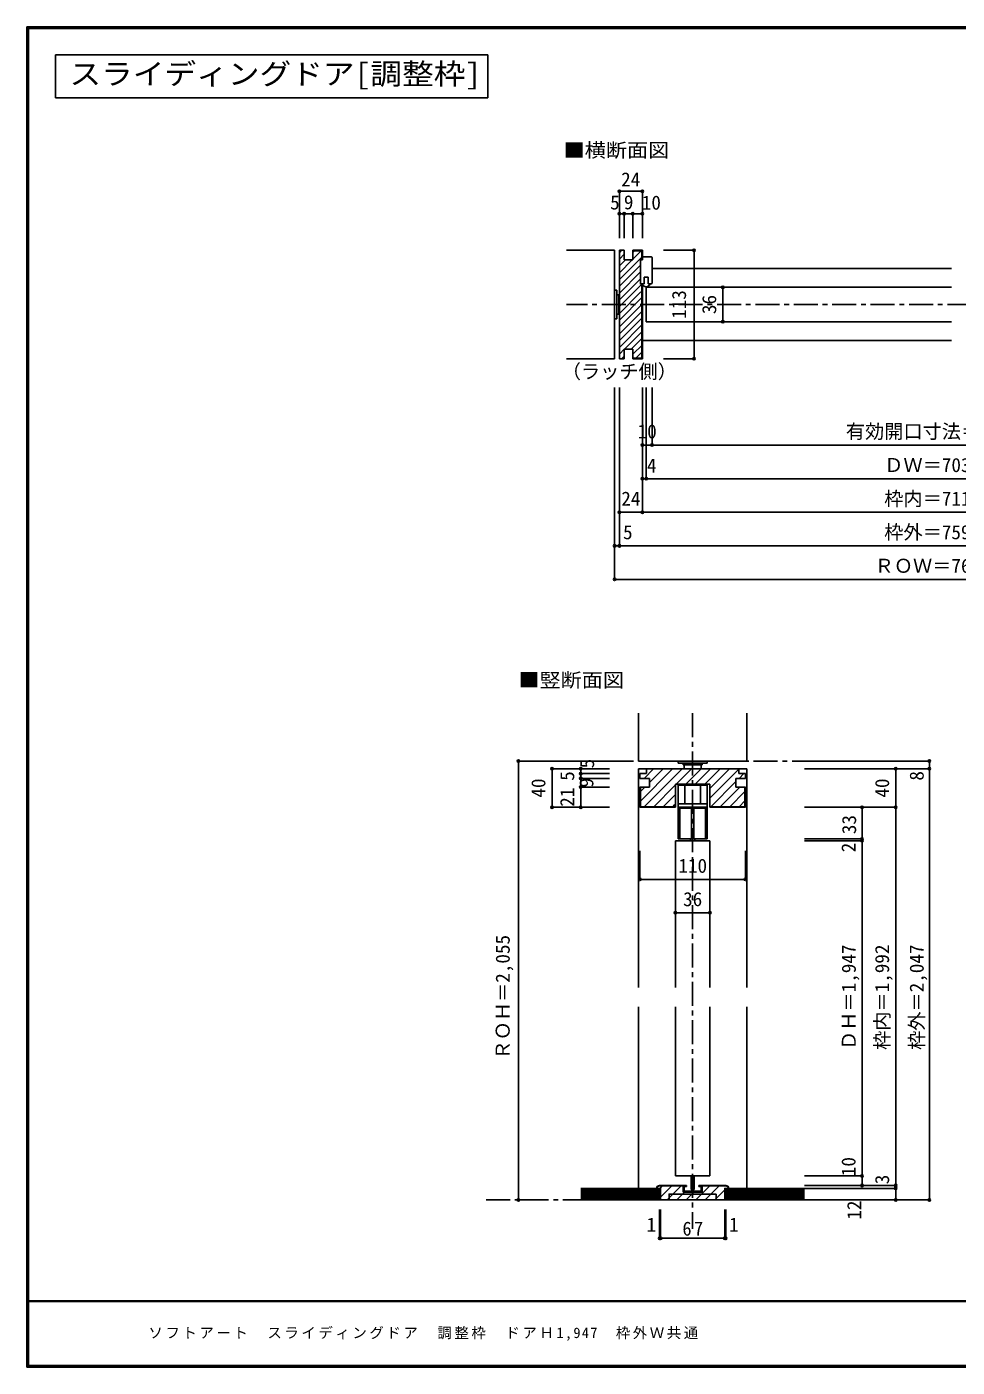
# Model space of a CAD drawing. Units: millimetres at full size, sheet at 1:5; details may follow other scales. Extents: x -973 to 977, y -718 to 696.
# Drawn here: x -973 to -4, y -701 to 696 of the extents above; entities that cross this region are included whole.
import ezdxf
from ezdxf.enums import TextEntityAlignment as Align

# ---------------------------------------------------------------- set-up
doc = ezdxf.new("R2010")
doc.units = ezdxf.units.MM
doc.header["$LTSCALE"] = 5
doc.header["$PDMODE"] = 32
doc.header["$PDSIZE"] = 2.5
doc.linetypes.add('CHAIN1', pattern=[8, 5, -1, 1, -1])
for name, color, linetype in [('0-1_通り芯', 4, 'CHAIN1'), ('0-3_仕上げ', 7, 'Continuous'), ('0-4_枠', 3, 'Continuous'), ('0-6_扉', 6, 'Continuous'), ('0-7_金物', 7, 'Continuous'), ('0-8_戸当り', 7, 'Continuous'), ('0-A_文字', 3, 'Continuous'), ('0-B_寸法', 7, 'Continuous'), ('0-C_ハッチ', 4, 'Continuous'), ('F-1_枠', 6, 'Continuous'), ('F-A_文字', 7, 'Continuous')]:
    doc.layers.add(name, color=color, linetype=linetype)
doc.styles.add('ＭＳ ゴシック', font='')
doc.styles.get('ＭＳ ゴシック').set_extended_font_data('MS Gothic')

msp = doc.modelspace()

# ---------------------------------------------------------------- linework, layer by layer
at = {"layer": '0-1_通り芯'}
for p, q in [((410.506, 406.5), (-411.2, 406.5)), ((-279.847, -19.328), (-279.847, -556.5)), ((-366.347, -69.328), (-336.847, -69.328)), ((-336.347, -69.328), (-33.347, -69.328)), ((-494.909, -526.5), (-101.925, -526.5))]:
    msp.add_line(p, q, dxfattribs=at)
at = {"layer": '0-3_仕上げ'}
for p, q in [((-411.2, 463), (-361.2, 463)), ((-361.2, 463), (-361.2, 350)), ((-411.2, 350), (-361.2, 350)), ((-336.347, -19.328), (-336.347, -69.328)), ((-223.347, -19.328), (-223.347, -69.328)), ((-336.347, -69.328), (-223.347, -69.328)), ((-396.347, -516), (-314.347, -516)), ((-163.347, -516), (-245.347, -516)), ((-396.347, -517.5), (-314.347, -517.5)), ((-396.347, -519), (-314.347, -519)), ((-396.347, -520.5), (-314.347, -520.5)), ((-396.347, -522), (-314.347, -522)), ((-396.347, -523.5), (-314.347, -523.5)), ((-396.347, -525), (-314.347, -525)), ((-163.347, -517.5), (-245.347, -517.5)), ((-163.347, -519), (-245.347, -519)), ((-163.347, -520.5), (-245.347, -520.5)), ((-163.347, -522), (-245.347, -522)), ((-163.347, -523.5), (-245.347, -523.5)), ((-163.347, -525), (-245.347, -525))]:
    msp.add_line(p, q, dxfattribs=at)
at = {"layer": '0-3_仕上げ', "color": 2}
for p, q in [((-396.347, -514.5), (-314.347, -514.5)), ((-314.347, -526.5), (-314.347, -514.5)), ((-245.347, -526.5), (-245.347, -514.5)), ((-163.347, -514.5), (-245.347, -514.5)), ((-396.347, -526.5), (-314.347, -526.5)), ((-163.347, -526.5), (-245.347, -526.5))]:
    msp.add_line(p, q, dxfattribs=at)
at = {"layer": '0-4_枠'}
for p, q in [((-356.2, 463), (-356.2, 350)), ((-356.2, 463), (-351.2, 463)), ((-351.2, 453), (-351.2, 463)), ((-342.2, 453), (-342.2, 463)), ((-342.2, 463), (-332.2, 463)), ((-342.2, 462.5), (-332.7, 462.5)), ((-332.7, 453.5), (-332.7, 462.5)), ((-332.2, 453.5), (-332.2, 463)), ((-351.2, 453), (-342.2, 453)), ((-334.2, 453.5), (-332.2, 453.5)), ((-334.2, 427.5), (-334.2, 453.5)), ((-334.2, 427.5), (-332.2, 427.5)), ((-332.7, 427.5), (-332.7, 350.5)), ((-332.2, 427.5), (-332.2, 350)), ((-356.2, 350), (-351.2, 350)), ((-351.2, 360), (-351.2, 350)), ((-351.2, 360), (-342.2, 360)), ((-342.2, 360), (-342.2, 350)), ((-342.2, 350.5), (-332.7, 350.5)), ((-342.2, 350), (-332.2, 350)), ((-334.847, -82.328), (-327.847, -82.328)), ((-334.847, -87.328), (-334.847, -82.328)), ((-327.847, -82.328), (-327.847, -77.328)), ((-231.847, -77.328), (-327.847, -77.328)), ((-231.847, -82.328), (-231.847, -77.328)), ((-224.847, -82.328), (-231.847, -82.328)), ((-224.847, -87.328), (-224.847, -82.328)), ((-334.847, -87.328), (-324.847, -87.328)), ((-324.847, -96.328), (-334.847, -96.328)), ((-334.847, -96.328), (-334.847, -117.328)), ((-334.347, -96.328), (-334.347, -116.828)), ((-324.847, -87.328), (-324.847, -96.328)), ((-297.847, -93.328), (-261.847, -93.328)), ((-297.847, -93.328), (-297.847, -117.328)), ((-261.847, -93.328), (-261.847, -117.328)), ((-224.847, -87.328), (-234.847, -87.328)), ((-234.847, -87.328), (-234.847, -96.328)), ((-234.847, -96.328), (-224.847, -96.328)), ((-225.347, -96.328), (-225.347, -116.828)), ((-224.847, -96.328), (-224.847, -117.328)), ((-297.847, -117.328), (-334.847, -117.328)), ((-297.847, -116.828), (-334.347, -116.828)), ((-261.847, -116.828), (-225.347, -116.828)), ((-261.847, -117.328), (-224.847, -117.328)), ((-313.347, -514.5), (-317.347, -514.5)), ((-314.347, -511.5), (-289.847, -511.5)), ((-314.347, -512), (-289.847, -512)), ((-313.347, -526.5), (-313.347, -514.5)), ((-289.847, -511.941), (-289.847, -518.5)), ((-269.847, -511.5), (-245.347, -511.5)), ((-269.847, -518.5), (-269.847, -511.941)), ((-269.847, -512), (-245.347, -512)), ((-246.347, -526.5), (-313.347, -526.5)), ((-289.847, -518.5), (-269.847, -518.5)), ((-255.347, -526.5), (-255.347, -520.5))]:
    msp.add_line(p, q, dxfattribs=at)
at = {"layer": '0-4_枠', "color": 4}
for p, q in [((-10.347, 444), (-322.2, 444)), ((-10.347, 369), (-332.2, 369)), ((-327.847, -77.328), (-336.347, -77.328)), ((-336.347, -77.328), (-336.347, -305.25)), ((-231.847, -77.328), (-223.347, -77.328)), ((-223.347, -77.328), (-223.347, -305.25)), ((-336.347, -325.25), (-336.347, -514.5)), ((-223.347, -325.25), (-223.347, -514.5))]:
    msp.add_line(p, q, dxfattribs=at)
at = {"layer": '0-4_枠'}
for points in [[(-246.347, -526.5), (-246.347, -514.5), (-242.347, -514.5)], [(-304.347, -526.5), (-304.347, -520.5), (-255.347, -520.5)]]:
    msp.add_lwpolyline(points, dxfattribs=at)
for centre, radius, start, end in [((-314.347, -514.5), 3, 90, 180), ((-314.347, -514.5), 2.5, 90, 180), ((-245.347, -514.5), 3, 0, 90), ((-245.347, -514.5), 2.5, 0, 90)]:
    msp.add_arc(centre, radius, start, end, dxfattribs=at)
at = {"layer": '0-6_扉'}
for p, q in [((-328.2, 424.5), (-328.2, 388.5)), ((-10.347, 424.5), (-328.2, 424.5)), ((-10.347, 388.5), (-328.2, 388.5)), ((-297.847, -152.328), (-261.847, -152.328)), ((-297.847, -152.328), (-297.847, -305.25)), ((-261.847, -152.328), (-261.847, -305.25)), ((-297.847, -325.25), (-297.847, -501.5)), ((-261.847, -325.25), (-261.847, -501.5)), ((-297.847, -501.5), (-261.847, -501.5))]:
    msp.add_line(p, q, dxfattribs=at)
at = {"layer": '0-7_金物'}
for p, q in [((-361.2, 421.5), (-361.2, 391.5)), ((-361.2, 421.5), (-358.7, 421.5)), ((-358.7, 421.5), (-358.7, 391.5)), ((-358.7, 416.5), (-356.7, 416.5)), ((-356.7, 416.5), (-356.7, 396.5)), ((-356.7, 415.5), (-356.2, 415.5)), ((-361.2, 391.5), (-358.7, 391.5)), ((-358.7, 396.5), (-356.7, 396.5)), ((-356.7, 397.5), (-356.2, 397.5)), ((-294.847, -69.328), (-294.847, -71.328)), ((-294.847, -69.328), (-264.847, -69.328)), ((-264.847, -69.328), (-264.847, -71.328)), ((-294.847, -71.328), (-264.847, -71.328)), ((-289.847, -71.328), (-289.847, -73.328)), ((-289.847, -73.328), (-269.847, -73.328)), ((-288.847, -73.328), (-288.847, -77.328)), ((-270.847, -77.328), (-270.847, -73.328)), ((-269.847, -71.328), (-269.847, -73.328)), ((-294.847, -94.539), (-294.847, -150.328)), ((-288.13, -94.539), (-288.13, -113.749)), ((-271.564, -94.539), (-271.564, -113.749)), ((-294.847, -113.749), (-264.847, -113.749)), ((-294.847, -117.328), (-264.847, -117.328)), ((-293.147, -118.337), (-293.147, -150.328)), ((-280.962, -118.337), (-280.962, -150.328)), ((-278.732, -118.337), (-278.732, -150.328)), ((-294.847, -150.328), (-264.847, -150.328)), ((-281.965, -150.328), (-281.965, -152.243)), ((-277.729, -150.328), (-277.729, -152.243)), ((-281.327, -501.515), (-281.327, -515.745)), ((-278.367, -501.515), (-278.367, -515.745)), ((-289.847, -511.5), (-286.196, -511.5)), ((-289.847, -511.5), (-289.847, -518.5)), ((-288.847, -512.5), (-286.196, -512.5)), ((-288.847, -512.5), (-288.847, -517.5)), ((-286.196, -512.5), (-286.196, -511.5)), ((-281.327, -515.745), (-278.367, -515.745)), ((-269.847, -511.5), (-273.498, -511.5)), ((-273.498, -512.5), (-273.498, -511.5)), ((-270.847, -512.5), (-273.498, -512.5)), ((-270.847, -512.5), (-270.847, -517.5)), ((-269.847, -511.5), (-269.847, -518.5)), ((-269.847, -518.5), (-289.847, -518.5)), ((-270.847, -517.5), (-288.847, -517.5))]:
    msp.add_line(p, q, dxfattribs=at)
for points in [[(-294.847, -94.539), (-264.847, -94.539), (-264.847, -150.328)], [(-293.147, -118.337), (-266.547, -118.337), (-266.547, -150.328)]]:
    msp.add_lwpolyline(points, dxfattribs=at)
at = {"layer": '0-8_戸当り'}
for p, q in [((-334.2, 453), (-332.2, 453)), ((-334.2, 428), (-334.2, 453)), ((-332.2, 456), (-332.2, 453)), ((-323.2, 456), (-332.2, 456)), ((-322.2, 455), (-322.2, 429)), ((-330.2, 435), (-326.2, 435)), ((-330.2, 435), (-330.2, 428)), ((-326.2, 435), (-326.2, 428)), ((-334.2, 428), (-330.2, 428)), ((-323.2, 428), (-326.2, 428))]:
    msp.add_line(p, q, dxfattribs=at)
for centre, radius, start, end in [((-323.2, 455), 1, 0, 90), ((-328.436, 429.481), 4.487, 199.27144, 340.72855), ((-323.2, 429), 1, 270, 0)]:
    msp.add_arc(centre, radius, start, end, dxfattribs=at)
at = {"layer": '0-A_文字'}
for p, q in [((-943.333, 666.667), (-943.333, 621.667)), ((-943.333, 666.667), (-493.333, 666.667)), ((-493.333, 666.667), (-493.333, 621.667)), ((-943.333, 621.667), (-493.333, 621.667))]:
    msp.add_line(p, q, dxfattribs=at)
at = {"layer": '0-B_寸法', "color": 4}
for p, q in [((-356.2, 524.503), (-356.2, 475.461)), ((-356.2, 524.503), (-332.2, 524.503)), ((-332.2, 524.503), (-332.2, 475.461)), ((-356.2, 500.979), (-332.2, 500.979)), ((-351.2, 500.979), (-351.2, 475.461)), ((-342.2, 500.979), (-342.2, 475.461)), ((-310.34, 463), (-278.431, 463)), ((-278.431, 350), (-278.431, 463)), ((-248.431, 424.5), (-278.431, 424.5)), ((-248.431, 424.5), (-248.431, 388.5)), ((-248.431, 388.5), (-278.431, 388.5)), ((-310.34, 350), (-278.431, 350)), ((-361.2, 120), (-361.2, 320)), ((-356.2, 155), (-356.2, 320)), ((-332.2, 190), (-332.2, 320)), ((-328.2, 225), (-328.2, 320)), ((-322.2, 260), (-322.2, 320)), ((-332.2, 260), (-322.2, 260)), ((-322.2, 260), (265.506, 260)), ((-332.2, 225), (331.506, 225)), ((-356.2, 190), (355.506, 190)), ((-361.2, 155), (360.506, 155)), ((360.506, 120), (-361.2, 120)), ((-461.347, -69.328), (-461.347, -526.5)), ((-461.347, -69.328), (-366.347, -69.328)), ((-33.347, -69.328), (-163.347, -69.328)), ((-33.347, -69.328), (-33.347, -526.5)), ((-426.347, -77.328), (-366.347, -77.328)), ((-426.347, -77.328), (-426.347, -117.328)), ((-396.347, -77.328), (-396.347, -117.328)), ((-396.347, -82.328), (-366.347, -82.328)), ((-33.347, -77.328), (-163.347, -77.328)), ((-68.347, -77.328), (-68.347, -526.5)), ((-396.347, -87.328), (-366.347, -87.328)), ((-396.347, -96.328), (-366.347, -96.328)), ((-426.347, -117.328), (-366.347, -117.328)), ((-68.347, -117.328), (-163.347, -117.328)), ((-103.347, -117.328), (-103.347, -511.5)), ((-103.347, -150.328), (-163.347, -150.328)), ((-103.347, -152.328), (-163.347, -152.328)), ((-334.847, -192.599), (-334.847, -162.833)), ((-224.847, -192.599), (-224.847, -162.833)), ((-334.847, -192.599), (-224.847, -192.599)), ((-261.847, -227.35), (-297.847, -227.35)), ((-103.347, -501.5), (-163.347, -501.5)), ((-68.347, -511.5), (-163.347, -511.5)), ((-103.347, -514.5), (-163.347, -514.5)), ((-68.347, -514.5), (-103.258, -514.5)), ((-461.347, -526.5), (-435.317, -526.5)), ((-33.347, -526.5), (-163.347, -526.5)), ((-314.347, -566.5), (-314.347, -536.5)), ((-313.347, -566.5), (-313.347, -536.5)), ((-246.347, -566.5), (-246.347, -536.5)), ((-245.347, -566.5), (-245.347, -536.5)), ((-314.347, -566.5), (-313.347, -566.5)), ((-313.347, -566.5), (-246.347, -566.5)), ((-246.347, -566.5), (-245.347, -566.5))]:
    msp.add_line(p, q, dxfattribs=at)
at = {"layer": '0-B_寸法'}
for p in [(-356.2, 524.503), (-332.2, 524.503), (-356.2, 500.979), (-351.2, 500.979), (-342.2, 500.979), (-332.2, 500.979), (-278.431, 463), (-248.431, 424.5), (-248.431, 388.5), (-278.431, 350), (-332.2, 260), (-322.2, 260), (-332.2, 225), (-328.2, 225), (-356.2, 190), (-332.2, 190), (-361.2, 155), (-356.2, 155), (-361.2, 120), (-461.347, -69.328), (-33.347, -69.328), (-426.347, -77.328), (-396.347, -77.328), (-396.347, -82.328), (-68.347, -77.328), (-33.347, -77.328), (-396.347, -87.328), (-396.347, -96.328), (-426.347, -117.328), (-396.347, -117.328), (-103.347, -117.328), (-68.347, -117.328), (-103.347, -150.328), (-103.347, -152.328), (-334.847, -192.599), (-224.847, -192.599), (-297.847, -227.35), (-261.847, -227.35), (-103.347, -501.5), (-103.347, -511.5), (-68.347, -511.5), (-68.347, -514.5), (-461.347, -526.5), (-68.347, -526.5), (-33.347, -526.5), (-314.347, -566.5), (-313.347, -566.5), (-246.347, -566.5), (-245.347, -566.5)]:
    msp.add_point(p, dxfattribs=at)
at = {"layer": '0-C_ハッチ'}
for p, q in [((-356.2, 460.832), (-354.032, 463)), ((-342.2, 460.689), (-339.89, 463)), ((-342.2, 453.618), (-332.819, 463)), ((-356.2, 453.76), (-351.2, 458.76)), ((-356.2, 432.547), (-332.2, 456.547)), ((-356.2, 439.618), (-342.819, 453)), ((-356.2, 446.689), (-349.89, 453)), ((-356.2, 425.476), (-334.2, 447.476)), ((-356.2, 418.405), (-334.2, 440.405)), ((-356.2, 411.334), (-334.2, 433.334)), ((-356.2, 404.263), (-332.964, 427.5)), ((-356.2, 397.192), (-333.683, 419.71)), ((-356.2, 390.121), (-332.321, 414)), ((-356.2, 383.05), (-332.2, 407.05)), ((-356.2, 375.979), (-332.2, 399.979)), ((-356.2, 368.908), (-332.2, 392.908)), ((-356.2, 361.837), (-332.2, 385.837)), ((-350.966, 360), (-332.2, 378.766)), ((-343.895, 360), (-332.2, 371.695)), ((-342.2, 354.624), (-332.2, 364.624)), ((-356.2, 354.766), (-351.2, 359.766)), ((-353.895, 350), (-351.2, 352.695)), ((-339.753, 350), (-332.2, 357.553)), ((-332.682, 350), (-332.2, 350.482)), ((-334.347, -110.96), (-300.715, -77.328)), ((-330.514, -87.328), (-320.514, -77.328)), ((-330.315, -116.828), (-290.815, -77.328)), ((-324.847, -91.561), (-310.614, -77.328)), ((-296.916, -93.328), (-280.916, -77.328)), ((-287.016, -93.328), (-271.016, -77.328)), ((-277.117, -93.328), (-261.117, -77.328)), ((-267.217, -93.328), (-251.217, -77.328)), ((-261.847, -97.857), (-241.318, -77.328)), ((-261.847, -107.757), (-231.847, -77.757)), ((-231.519, -87.328), (-226.519, -82.328)), ((-334.347, -101.061), (-329.614, -96.328)), ((-320.416, -116.828), (-298.307, -94.72)), ((-261.019, -116.828), (-234.847, -90.656)), ((-251.119, -116.828), (-230.619, -96.328)), ((-310.516, -116.828), (-298.307, -104.619)), ((-241.22, -116.828), (-225.347, -100.955)), ((-231.32, -116.828), (-225.347, -110.855)), ((-300.617, -116.828), (-298.307, -114.519)), ((-314.082, -514.5), (-311.582, -512)), ((-313.347, -523.664), (-301.683, -512)), ((-306.283, -526.5), (-291.783, -512)), ((-276.585, -526.5), (-262.085, -512)), ((-266.685, -526.5), (-252.185, -512)), ((-256.786, -526.5), (-246.347, -516.061)), ((-296.384, -526.5), (-288.384, -518.5)), ((-286.484, -526.5), (-278.484, -518.5))]:
    msp.add_line(p, q, dxfattribs=at)
at = {"layer": 'F-1_枠'}
for p, q in [((-973.347, 695.833), (-973.347, -700.833)), ((-973.347, 695.833), (976.653, 695.833)), ((-973.347, 695), (976.653, 695)), ((-973.347, 694.167), (976.653, 694.167)), ((-972.514, 695.833), (-972.514, -700.833)), ((-971.68, 695.833), (-971.68, -700.833)), ((976.653, -631.667), (-973.347, -631.667)), ((976.653, -632.5), (-973.347, -632.5)), ((976.653, -699.167), (-973.347, -699.167)), ((976.653, -700), (-973.347, -700)), ((976.653, -700.833), (-973.347, -700.833))]:
    msp.add_line(p, q, dxfattribs=at)

# ---------------------------------------------------------------- texts
at = {"layer": '0-A_文字', "style": 'ＭＳ ゴシック', "width": 1.1}
msp.add_text('スライディングドア[調整枠]', height=21.99, dxfattribs=at).set_placement((-928.958, 629.167), align=Align.BOTTOM_LEFT)
at = {"layer": '0-A_文字', "color": 7, "style": 'ＭＳ ゴシック', "width": 1.1}
for s, p in [('■横断面図', (-414.281, 555.497)), ('■竪断面図', (-461.347, 3.428))]:
    msp.add_text(s, height=14.66, dxfattribs=at).set_placement(p, align=Align.BOTTOM_LEFT)
at = {"layer": '0-A_文字', "color": 7, "style": 'ＭＳ ゴシック'}
msp.add_text('（ラッチ側）', height=14.66, dxfattribs=at).set_placement((-416.2, 325), align=Align.BOTTOM_LEFT)
at = {"layer": '0-B_寸法', "style": 'ＭＳ ゴシック'}
for s, p in [('24', (-354.344, 525.084)), ('5', (-365.816, 501.101)), ('9', (-351.522, 501.26)), ('10', (-332.858, 500.942)), ('10', (-337.2, 262.5)), ('有効開口寸法＝635（612）', (-120.347, 262.5)), ('4', (-327.45, 227)), ('ＤＷ＝703（680）', (-80.347, 227.5)), ('24', (-354.2, 192.5)), ('枠内＝711（688）', (-80.347, 192.5)), ('5', (-352.368, 157.5)), ('枠外＝759（736）', (-80.347, 157.5)), ('ＲＯＷ＝769（746）', (-90.347, 122.5)), ('110', (-294.759, -190.099)), ('36', (-289.847, -224.85)), ('1', (-327.847, -564)), ('1', (-241.847, -564))]:
    msp.add_text(s, height=14.66, dxfattribs=at).set_placement(p, align=Align.BOTTOM_LEFT)
for s, p in [('113', (-282.361, 391.5)), ('36', (-250.931, 396.5)), ('5', (-378.121, -76.907)), ('5', (-398.847, -89.828)), ('8', (-34.831, -89.647)), ('40', (-428.847, -107.328)), ('9', (-378.847, -96.828)), ('40', (-70.847, -107.328)), ('21', (-398.847, -116.828)), ('33', (-105.225, -145.45)), ('2', (-105.847, -164.34)), ('ＲＯＨ＝2,055', (-465.988, -380.25)), ('ＤＨ＝1,947', (-105.527, -370.25)), ('枠内＝1,992', (-70.847, -370.25)), ('枠外＝2,047', (-34.833, -370.25)), ('10', (-105.812, -501.8)), ('3', (-70.847, -510.25)), ('12', (-99.901, -547.125))]:
    msp.add_text(s, height=14.66, rotation=90, dxfattribs=at).set_placement(p, align=Align.BOTTOM_LEFT)
at = {"layer": '0-B_寸法', "insert": (-290.472, -564), "char_height": 14.66, "attachment_point": 7, "style": 'ＭＳ ゴシック'}
msp.add_mtext('\\T1.27;\\W0.95;67', dxfattribs=at)
at = {"layer": 'F-A_文字', "insert": (-846.68, -673.333), "char_height": 11, "attachment_point": 7, "style": 'ＭＳ ゴシック'}
msp.add_mtext('\\T1.18;ソフトアート\u3000スライディングドア\u3000調整枠\u3000ドアＨ1,947\u3000枠外Ｗ共通', dxfattribs=at)

doc.saveas('drawing.dxf')
